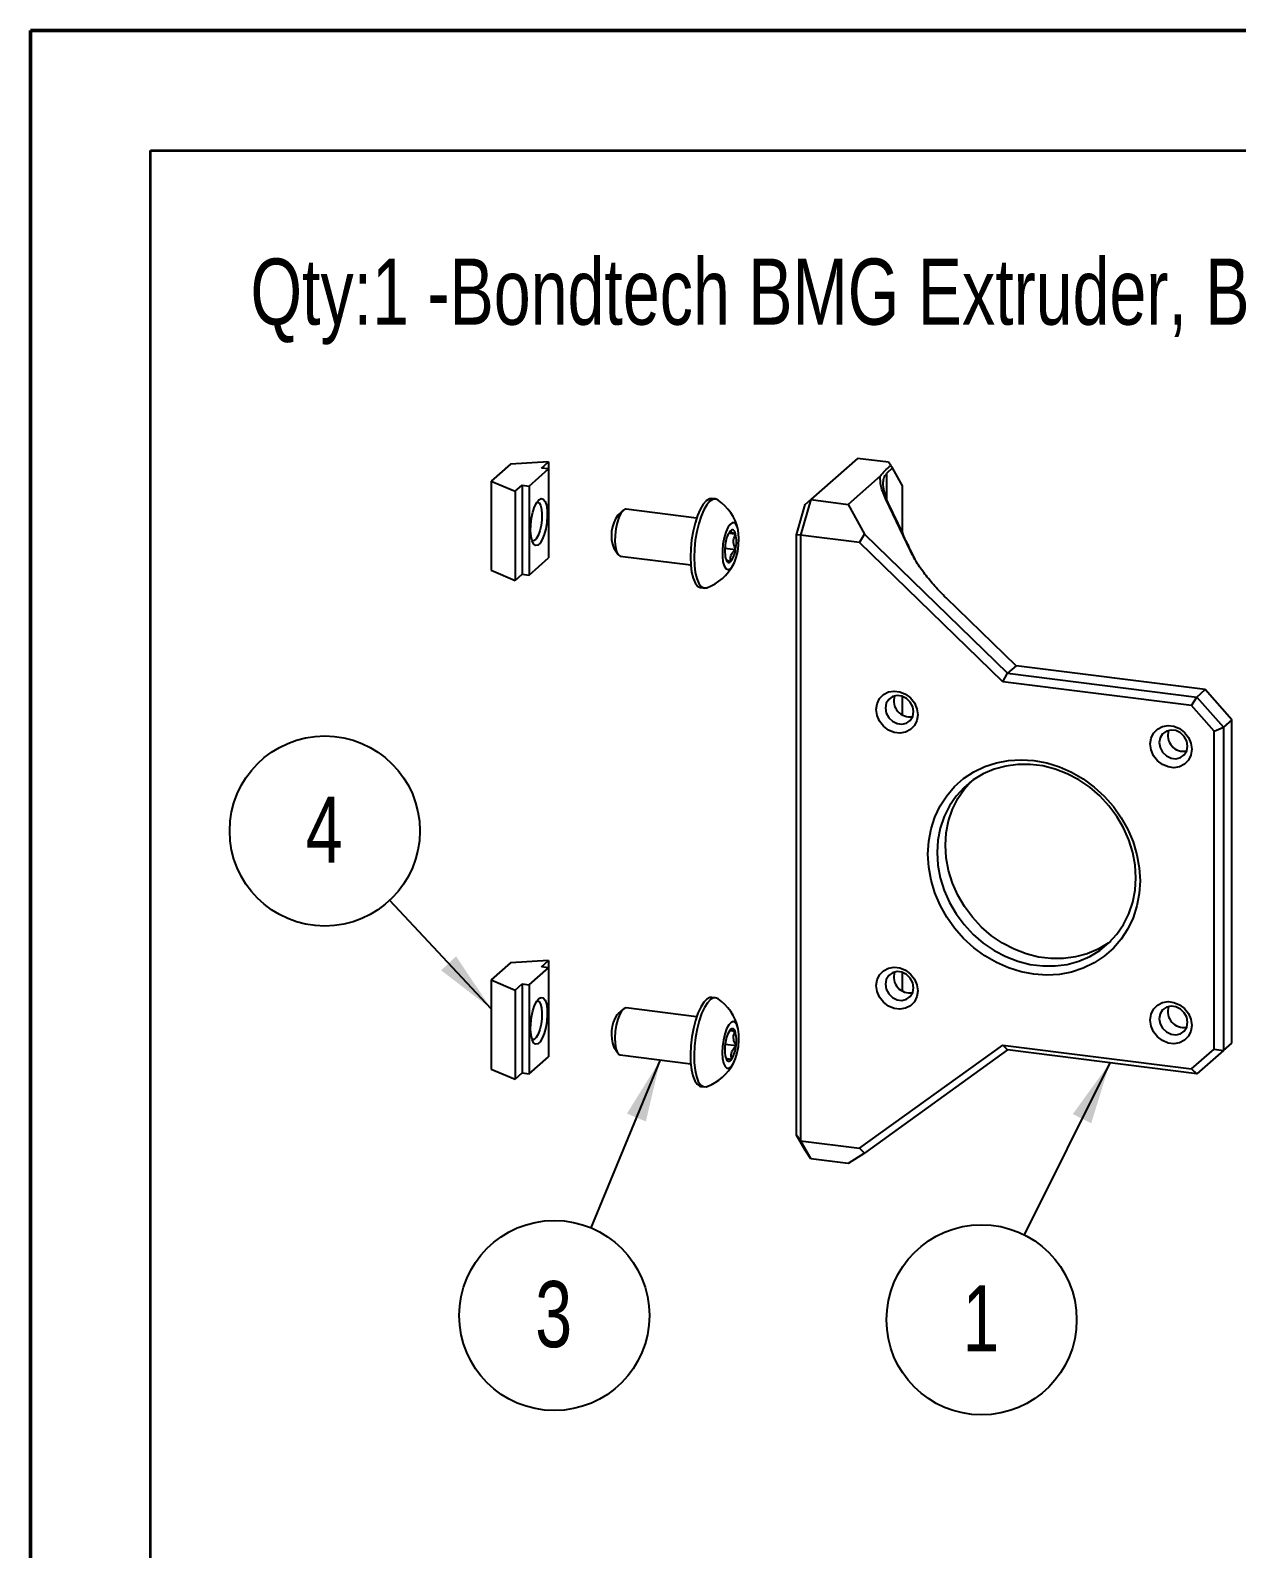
# Model space of a CAD drawing. Header units: millimetres. Extents: x 0 to 279, y 0 to 216.
# Drawn here: x 0 to 63.8, y 135.5 to 215.9 of the extents above; entities that cross this region are included whole.
import ezdxf

# ---------------------------------------------------------------- set-up
doc = ezdxf.new("R2010")
doc.units = ezdxf.units.MM
doc.layers.add('PAGE_BORDER', color=7, linetype='Continuous')
doc.layers.add('TITLE_BLOCK_BORDER', color=7, linetype='Continuous')
doc.styles.add('SLDTEXTSTYLE0', font='TXT', dxfattribs={"width": 0.75})
doc.dimstyles.new('SLDDIMSTYLE0', dxfattribs={"dimtxt": 0.18, "dimasz": 3.302, "dimexe": 0, "dimexo": 0.0625, "dimgap": 0, "dimtad": 0, "dimtih": 1, "dimtoh": 1, "dimdec": 0, "dimrnd": 1e-09, "dimzin": 0, "dimdsep": 46, "dimtxsty": 'Standard', "dimsah": 1, "dimcen": 0.09, "dimadec": 0, "dimazin": 0, "dimtfac": 3.302, "dimtdec": 0, "dimtofl": 0, "dimtmove": 0, "dimatfit": 3, "dimfxl": 1, "dimfrac": 2, "dimtolj": 1, "dimtzin": 0, "dimarcsym": 0})

# ---------------------------------------------------------------- blocks, each defined once
blk = doc.blocks.new('SW_NOTE_142')
at = {"layer": 'TITLE_BLOCK_BORDER', "color": 0}
blk.add_circle((-2.247, -4.501), 5.031, dxfattribs=at)
at = {"layer": 'TITLE_BLOCK_BORDER', "color": 0, "insert": (-2.282, -2.677), "char_height": 3.5, "attachment_point": 2, "style": 'SLDTEXTSTYLE0'}
blk.add_mtext('1', dxfattribs=at)
blk = doc.blocks.new('SW_NOTE_143')
at = {"layer": 'TITLE_BLOCK_BORDER', "color": 0}
blk.add_circle((-1.926, -4.647), 5.031, dxfattribs=at)
at = {"layer": 'TITLE_BLOCK_BORDER', "color": 0, "insert": (-1.961, -2.823), "char_height": 3.5, "attachment_point": 2, "style": 'SLDTEXTSTYLE0'}
blk.add_mtext('3', dxfattribs=at)
blk = doc.blocks.new('SW_NOTE_144')
at = {"layer": 'TITLE_BLOCK_BORDER', "color": 0}
blk.add_circle((-3.437, 3.674), 5.031, dxfattribs=at)
at = {"layer": 'TITLE_BLOCK_BORDER', "color": 0, "insert": (-3.472, 5.497), "char_height": 3.5, "attachment_point": 2, "style": 'SLDTEXTSTYLE0'}
blk.add_mtext('4', dxfattribs=at)

msp = doc.modelspace()

# ---------------------------------------------------------------- linework, layer by layer
at = {"color": 7, "linetype": 'Continuous', "lineweight": 50}
for p, q in [((0, 0), (0, 215.9)), ((0, 215.9), (279.4, 215.9))]:
    msp.add_line(p, q, dxfattribs=at)
at = {"color": 7, "linetype": 'Continuous', "lineweight": 25}
for p, q in [((25.415, 192.943), (24.39, 192.039)), ((27.423, 193.064), (25.415, 192.943)), ((27.052, 192.737), (27.423, 193.064)), ((27.423, 193.064), (27.423, 192.69)), ((43.768, 193.247), (41.294, 191.064)), ((45.405, 193.041), (43.768, 193.247)), ((45.541, 192.867), (45.405, 193.041)), ((45.541, 192.867), (45.617, 192.745)), ((26.401, 191.785), (27.426, 192.69)), ((27.426, 192.69), (27.052, 192.737)), ((27.426, 192.69), (27.426, 187.976)), ((44.979, 192.311), (43.281, 190.814)), ((45.617, 192.745), (45.312, 192.44)), ((46.154, 191.787), (45.617, 192.745)), ((24.39, 192.039), (25.655, 191.505)), ((24.39, 192.039), (24.39, 187.325)), ((25.655, 191.505), (26.027, 191.833)), ((25.655, 191.505), (25.655, 186.791)), ((26.027, 191.833), (26.401, 191.785)), ((26.027, 191.833), (26.027, 187.119)), ((26.401, 191.785), (26.401, 187.071)), ((46.154, 189.276), (46.154, 191.787)), ((31.374, 190.497), (31.093, 190.25)), ((35.259, 190.089), (31.53, 190.559)), ((36.26, 191.097), (36.067, 191.121)), ((40.545, 189.197), (40.998, 190.803)), ((41.294, 191.064), (40.763, 189.182)), ((40.998, 190.803), (41.294, 191.064)), ((41.294, 191.064), (43.281, 190.814)), ((43.281, 190.814), (44.138, 189.244)), ((46.572, 188.346), (45.267, 191.084)), ((45.267, 191.084), (45.384, 190.893)), ((45.384, 190.893), (46.167, 189.249)), ((36.959, 189.29), (37.322, 189.245)), ((40.763, 189.182), (40.545, 189.197)), ((40.545, 157.434), (40.545, 189.197)), ((40.763, 189.182), (40.763, 157.127)), ((43.877, 188.79), (40.763, 189.182)), ((43.877, 188.79), (44.138, 189.244)), ((44.138, 189.244), (51.718, 181.878)), ((30.871, 188.486), (31.082, 188.177)), ((31.218, 188.078), (34.946, 187.609)), ((36.756, 188.499), (37.322, 188.428)), ((51.458, 181.424), (43.877, 188.79)), ((46.565, 188.413), (46.689, 188.155)), ((46.572, 188.346), (46.689, 188.155)), ((46.689, 188.155), (46.812, 187.912)), ((24.39, 187.325), (25.655, 186.791)), ((26.401, 187.071), (27.426, 187.976)), ((25.655, 186.791), (26.027, 187.119)), ((26.027, 187.119), (26.401, 187.071)), ((35.473, 186.408), (35.666, 186.384)), ((52.16, 182.268), (48.455, 185.868)), ((51.458, 181.424), (51.718, 181.878)), ((52.16, 182.268), (51.718, 181.878)), ((51.718, 181.878), (61.732, 180.617)), ((62.174, 181.006), (52.16, 182.268)), ((61.454, 180.164), (51.458, 181.424)), ((61.732, 180.617), (62.174, 181.006)), ((63.577, 179.415), (62.174, 181.006)), ((46.154, 179.663), (46.154, 180.653)), ((61.454, 180.164), (61.732, 180.617)), ((62.652, 178.806), (61.454, 180.164)), ((61.732, 180.617), (63.135, 179.026)), ((63.577, 179.415), (63.135, 179.026)), ((63.577, 162.303), (63.577, 179.415)), ((62.652, 178.806), (63.135, 179.026)), ((62.652, 161.987), (62.652, 178.806)), ((63.135, 179.026), (63.135, 161.914)), ((25.415, 166.544), (24.39, 165.64)), ((27.423, 166.666), (25.415, 166.544)), ((27.052, 166.338), (27.423, 166.666)), ((27.426, 166.291), (27.052, 166.338)), ((27.423, 166.666), (27.423, 166.291)), ((24.39, 165.64), (25.655, 165.107)), ((24.39, 165.64), (24.39, 160.926)), ((26.401, 165.387), (27.426, 166.291)), ((27.426, 166.291), (27.426, 161.577)), ((46.154, 165.049), (46.154, 166.039)), ((25.655, 165.107), (26.027, 165.434)), ((25.655, 165.107), (25.655, 160.393)), ((26.027, 165.434), (26.401, 165.387)), ((26.027, 165.434), (26.027, 160.72)), ((26.401, 165.387), (26.401, 160.673)), ((31.374, 164.098), (31.093, 163.851)), ((35.259, 163.69), (31.53, 164.16)), ((36.26, 164.698), (36.067, 164.722)), ((31.04, 163.793), (31.093, 163.851)), ((37.006, 162.965), (37.294, 162.929)), ((26.401, 160.673), (27.426, 161.577)), ((30.871, 162.088), (31.082, 161.778)), ((31.218, 161.68), (34.946, 161.21)), ((36.77, 162.237), (37.343, 162.165)), ((43.877, 156.734), (51.458, 162.191)), ((51.718, 161.938), (44.138, 156.482)), ((51.458, 162.191), (61.454, 160.931)), ((51.458, 162.191), (51.718, 161.938)), ((61.732, 160.676), (51.718, 161.938)), ((61.454, 160.931), (62.652, 161.987)), ((63.135, 161.914), (61.732, 160.676)), ((62.652, 161.987), (63.135, 161.914)), ((63.135, 161.914), (63.577, 162.303)), ((24.39, 160.926), (25.655, 160.393)), ((25.655, 160.393), (26.027, 160.72)), ((26.027, 160.72), (26.401, 160.673)), ((61.454, 160.931), (61.732, 160.676)), ((35.473, 160.01), (35.666, 159.985)), ((40.763, 157.127), (40.545, 157.434)), ((40.998, 156.626), (40.545, 157.434)), ((40.763, 157.127), (43.877, 156.734)), ((40.763, 157.127), (41.294, 156.18)), ((44.138, 156.482), (43.877, 156.734)), ((41.294, 156.18), (40.998, 156.626)), ((43.281, 155.93), (41.294, 156.18)), ((44.138, 156.482), (43.281, 155.93))]:
    msp.add_line(p, q, dxfattribs=at)
at = {"color": 8, "linetype": 'Continuous', "lineweight": 25}
msp.add_line((45.312, 192.44), (45.312, 191.09), dxfattribs=at)
at = {"color": 7, "linetype": 'Continuous', "lineweight": 25, "flags": 128}
for points in [[(26.913, 191.059), (27.033, 191.121), (27.143, 191.09), (27.236, 190.97), (27.306, 190.769), (27.346, 190.502), (27.354, 190.189), (27.33, 189.853), (27.274, 189.519), (27.192, 189.212), (27.089, 188.955), (26.974, 188.766), (26.853, 188.66), (26.737, 188.644), (26.634, 188.72), (26.552, 188.883), (26.497, 189.119), (26.472, 189.411), (26.481, 189.739), (26.521, 190.077), (26.59, 190.4), (26.684, 190.685), (26.794, 190.91), (26.913, 191.059)], [(26.807, 190.931), (26.819, 190.932), (26.917, 190.893), (26.997, 190.766), (27.051, 190.562), (27.075, 190.3), (27.067, 190.003), (27.027, 189.698), (26.959, 189.411), (26.869, 189.168), (26.765, 188.991), (26.656, 188.895), (26.552, 188.888), (26.55, 188.889)], [(31.374, 190.497), (31.255, 190.348), (31.144, 190.123), (31.051, 189.838), (30.982, 189.515), (30.941, 189.177), (30.933, 188.849), (30.957, 188.557), (31.013, 188.321), (31.095, 188.158), (31.198, 188.082), (31.218, 188.078)], [(31.53, 190.559), (31.493, 190.559), (31.374, 190.497)], [(36.067, 191.121), (35.934, 191.105), (35.77, 191.004), (35.607, 190.816), (35.449, 190.55), (35.304, 190.215), (35.177, 189.824), (35.072, 189.393), (34.995, 188.937), (34.947, 188.475), (34.931, 188.024), (34.947, 187.602), (34.995, 187.224), (35.072, 186.905), (35.177, 186.658), (35.304, 186.491), (35.449, 186.413), (35.473, 186.408)], [(36.391, 191.044), (36.285, 191.093), (36.127, 191.081), (35.963, 190.98), (35.799, 190.792), (35.642, 190.526), (35.497, 190.191), (35.37, 189.8), (35.265, 189.369), (35.188, 188.913), (35.14, 188.451), (35.124, 188), (35.14, 187.577), (35.188, 187.199), (35.265, 186.881), (35.37, 186.633), (35.497, 186.467), (35.642, 186.388), (35.799, 186.4), (35.807, 186.402)], [(37.498, 188.992), (37.482, 189.296), (37.434, 189.548), (37.358, 189.73), (37.26, 189.828), (37.146, 189.836), (37.026, 189.752), (36.909, 189.583), (36.802, 189.341), (36.714, 189.044), (36.651, 188.715), (36.619, 188.377), (36.619, 188.056), (36.651, 187.776), (36.714, 187.557), (36.802, 187.415), (36.909, 187.362), (37.026, 187.4), (37.146, 187.528), (37.26, 187.736), (37.358, 188.007), (37.434, 188.323), (37.482, 188.66), (37.498, 188.992)], [(37.322, 189.245), (37.299, 189.314), (37.273, 189.371), (37.243, 189.415), (37.21, 189.445), (37.174, 189.46), (37.136, 189.461), (37.097, 189.447), (37.057, 189.419)], [(36.791, 187.961), (36.814, 187.891), (36.84, 187.834), (36.87, 187.79), (36.903, 187.761), (36.939, 187.745), (36.977, 187.744), (37.017, 187.758), (37.057, 187.786)], [(46.96, 179.681), (46.916, 179.374), (46.786, 179.104), (46.581, 178.891), (46.318, 178.754), (46.018, 178.703), (45.705, 178.742), (45.405, 178.869), (45.142, 179.073), (44.937, 179.337), (44.807, 179.64), (44.762, 179.958), (44.807, 180.264), (44.937, 180.534), (45.142, 180.747), (45.405, 180.884), (45.705, 180.935), (46.018, 180.896), (46.318, 180.769), (46.581, 180.566), (46.786, 180.301), (46.916, 179.998), (46.96, 179.681)], [(46.742, 179.842), (46.697, 180.105), (46.567, 180.349), (46.368, 180.542), (46.124, 180.662), (45.864, 180.695), (45.62, 180.636), (45.421, 180.493), (45.291, 180.283), (45.246, 180.03), (45.291, 179.767), (45.421, 179.523), (45.62, 179.33), (45.864, 179.21), (46.124, 179.177), (46.368, 179.236), (46.567, 179.379), (46.697, 179.589), (46.742, 179.842)], [(61.459, 177.854), (61.415, 177.547), (61.285, 177.277), (61.08, 177.064), (60.817, 176.927), (60.517, 176.876), (60.204, 176.916), (59.904, 177.042), (59.64, 177.246), (59.436, 177.51), (59.306, 177.813), (59.261, 178.131), (59.306, 178.437), (59.436, 178.708), (59.64, 178.92), (59.904, 179.058), (60.204, 179.109), (60.517, 179.069), (60.817, 178.943), (61.08, 178.739), (61.285, 178.475), (61.415, 178.172), (61.459, 177.854)], [(61.241, 178.015), (61.196, 178.279), (61.066, 178.522), (60.867, 178.715), (60.623, 178.836), (60.363, 178.868), (60.119, 178.81), (59.92, 178.666), (59.79, 178.456), (59.744, 178.204), (59.79, 177.94), (59.92, 177.697), (60.119, 177.503), (60.363, 177.383), (60.623, 177.35), (60.867, 177.409), (61.066, 177.552), (61.196, 177.763), (61.241, 178.015)], [(58.723, 170.892), (58.682, 170.215), (58.56, 169.559), (58.359, 168.932), (58.08, 168.344), (57.73, 167.804), (57.312, 167.318), (56.833, 166.896), (56.299, 166.542), (55.719, 166.261), (55.101, 166.059), (54.454, 165.937), (53.787, 165.898), (53.111, 165.942), (52.434, 166.069), (51.768, 166.276), (51.121, 166.56), (50.502, 166.919), (49.922, 167.345), (49.389, 167.834), (48.91, 168.377), (48.492, 168.967), (48.141, 169.596), (47.863, 170.254), (47.661, 170.932), (47.539, 171.619), (47.498, 172.306), (47.539, 172.983), (47.661, 173.639), (47.863, 174.266), (48.141, 174.854), (48.492, 175.394), (48.91, 175.879), (49.389, 176.302), (49.922, 176.656), (50.502, 176.936), (51.121, 177.139), (51.768, 177.261), (52.434, 177.3), (53.111, 177.256), (53.787, 177.129), (54.454, 176.922), (55.101, 176.637), (55.719, 176.279), (56.299, 175.853), (56.833, 175.364), (57.312, 174.821), (57.73, 174.23), (58.08, 173.602), (58.359, 172.944), (58.56, 172.266), (58.682, 171.579), (58.723, 170.892)], [(58.505, 171.053), (58.464, 171.723), (58.34, 172.393), (58.136, 173.052), (57.854, 173.69), (57.5, 174.297), (57.079, 174.863), (56.597, 175.38), (56.063, 175.838), (55.484, 176.232), (54.869, 176.555), (54.229, 176.801), (53.574, 176.967), (52.913, 177.05), (52.257, 177.049), (51.617, 176.964), (51.003, 176.797), (50.424, 176.549), (49.889, 176.225), (49.408, 175.829), (48.987, 175.369), (48.632, 174.852), (48.351, 174.285), (48.147, 173.677), (48.023, 173.038), (47.982, 172.379), (48.023, 171.709), (48.147, 171.039), (48.351, 170.38), (48.632, 169.742), (48.987, 169.135), (49.408, 168.569), (49.889, 168.052), (50.424, 167.593), (51.003, 167.2), (51.617, 166.877), (52.257, 166.631), (52.913, 166.465), (53.574, 166.381), (54.229, 166.382), (54.869, 166.467), (55.484, 166.635), (56.063, 166.883), (56.597, 167.207), (57.079, 167.602), (57.5, 168.062), (57.854, 168.58), (58.136, 169.147), (58.34, 169.755), (58.464, 170.394), (58.505, 171.053)], [(57.178, 167.699), (57.039, 167.597), (56.505, 167.273), (55.926, 167.025), (55.311, 166.857), (54.671, 166.772), (54.016, 166.771), (53.355, 166.854), (52.699, 167.02), (52.059, 167.267), (51.445, 167.589), (50.866, 167.983), (50.331, 168.442), (49.85, 168.959), (49.428, 169.525), (49.074, 170.132), (48.793, 170.77), (48.589, 171.429), (48.465, 172.099), (48.424, 172.769), (48.465, 173.428), (48.589, 174.067), (48.793, 174.674), (49.074, 175.241), (49.428, 175.759), (49.75, 176.122)], [(46.96, 165.067), (46.916, 164.761), (46.786, 164.49), (46.581, 164.278), (46.318, 164.14), (46.018, 164.089), (45.705, 164.129), (45.405, 164.255), (45.142, 164.459), (44.937, 164.723), (44.807, 165.026), (44.762, 165.344), (44.807, 165.65), (44.937, 165.921), (45.142, 166.133), (45.405, 166.271), (45.705, 166.322), (46.018, 166.282), (46.318, 166.156), (46.581, 165.952), (46.786, 165.688), (46.916, 165.385), (46.96, 165.067)], [(46.742, 165.228), (46.697, 165.492), (46.567, 165.735), (46.368, 165.929), (46.124, 166.049), (45.864, 166.082), (45.62, 166.023), (45.421, 165.879), (45.291, 165.669), (45.246, 165.417), (45.291, 165.153), (45.421, 164.91), (45.62, 164.716), (45.864, 164.596), (46.124, 164.563), (46.368, 164.622), (46.567, 164.765), (46.697, 164.976), (46.742, 165.228)], [(26.913, 164.66), (27.033, 164.722), (27.143, 164.691), (27.236, 164.571), (27.306, 164.37), (27.346, 164.103), (27.354, 163.79), (27.33, 163.455), (27.274, 163.121), (27.192, 162.814), (27.089, 162.556), (26.974, 162.367), (26.853, 162.261), (26.737, 162.246), (26.634, 162.322), (26.552, 162.484), (26.497, 162.72), (26.472, 163.013), (26.481, 163.34), (26.521, 163.678), (26.59, 164.001), (26.684, 164.286), (26.794, 164.512), (26.913, 164.66)], [(26.807, 164.532), (26.819, 164.534), (26.917, 164.494), (26.997, 164.367), (27.051, 164.163), (27.075, 163.902), (27.067, 163.605), (27.027, 163.299), (26.959, 163.012), (26.869, 162.769), (26.765, 162.592), (26.656, 162.496), (26.552, 162.49), (26.55, 162.491)], [(31.304, 164.022), (31.189, 163.827), (31.087, 163.564), (31.007, 163.254), (30.954, 162.919), (30.932, 162.584), (30.943, 162.274), (30.986, 162.012), (31.058, 161.818), (31.153, 161.704), (31.218, 161.68)], [(31.53, 164.16), (31.424, 164.135), (31.304, 164.022)], [(36.067, 164.722), (35.965, 164.716), (35.802, 164.631), (35.637, 164.459), (35.478, 164.207), (35.33, 163.884), (35.199, 163.503), (35.09, 163.078), (35.007, 162.626), (34.953, 162.164), (34.931, 161.709), (34.941, 161.28), (34.983, 160.892), (35.055, 160.561), (35.155, 160.3), (35.278, 160.118), (35.42, 160.022), (35.473, 160.01)], [(36.391, 164.646), (36.313, 164.686), (36.158, 164.691), (35.994, 164.607), (35.83, 164.435), (35.671, 164.183), (35.523, 163.86), (35.392, 163.479), (35.283, 163.054), (35.2, 162.602), (35.146, 162.139), (35.124, 161.685), (35.134, 161.256), (35.176, 160.868), (35.248, 160.537), (35.348, 160.276), (35.471, 160.093), (35.613, 159.998), (35.769, 159.992), (35.807, 160.004)], [(61.459, 163.24), (61.415, 162.934), (61.285, 162.663), (61.08, 162.451), (60.817, 162.314), (60.517, 162.263), (60.204, 162.302), (59.904, 162.429), (59.64, 162.632), (59.436, 162.896), (59.306, 163.2), (59.261, 163.517), (59.306, 163.824), (59.436, 164.094), (59.64, 164.307), (59.904, 164.444), (60.204, 164.495), (60.517, 164.456), (60.817, 164.329), (61.08, 164.125), (61.285, 163.861), (61.415, 163.558), (61.459, 163.24)], [(61.241, 163.401), (61.196, 163.665), (61.066, 163.908), (60.867, 164.102), (60.623, 164.222), (60.363, 164.255), (60.119, 164.196), (59.92, 164.053), (59.79, 163.842), (59.744, 163.59), (59.79, 163.326), (59.92, 163.083), (60.119, 162.89), (60.363, 162.769), (60.623, 162.737), (60.867, 162.795), (61.066, 162.939), (61.196, 163.149), (61.241, 163.401)], [(37.493, 162.776), (37.458, 163.052), (37.393, 163.265), (37.303, 163.399), (37.195, 163.445), (37.077, 163.399), (36.957, 163.264), (36.844, 163.051), (36.748, 162.774), (36.674, 162.456), (36.628, 162.119), (36.615, 161.788), (36.634, 161.488), (36.684, 161.241), (36.762, 161.065), (36.862, 160.974), (36.976, 160.974), (37.097, 161.066), (37.214, 161.242), (37.32, 161.489), (37.406, 161.789), (37.466, 162.12), (37.496, 162.457), (37.493, 162.776)], [(37.294, 162.929), (37.267, 162.983), (37.236, 163.024), (37.202, 163.051), (37.166, 163.063), (37.127, 163.061), (37.088, 163.044), (37.048, 163.013), (37.008, 162.967)], [(36.819, 161.479), (36.846, 161.425), (36.877, 161.384), (36.911, 161.357), (36.947, 161.345), (36.986, 161.347), (37.025, 161.364), (37.065, 161.395), (37.105, 161.441)]]:
    msp.add_lwpolyline(points, dxfattribs=at)
at = {"color": 7, "linetype": 'Continuous', "lineweight": 25}
for centre, radius, start, end in [((34.878, 188.877), 2.643, 13.66124, 55.07131), ((32.633, 189.16), 1.886, 144.71455, 200.92394), ((38.016, 188.647), 1.232, 141.18204, 173.94022), ((35.345, 188.837), 2.018, 348.32938, 11.67062), ((38.768, 188.369), 2.018, 168.32938, 191.67062), ((36.097, 188.558), 1.232, 321.18204, 353.94022), ((34.878, 188.877), 2.643, 290.56718, 331.97725), ((46.531, 180.41), 0.84, 161.515, 281.30425), ((61.03, 178.583), 0.84, 161.515, 281.30425), ((46.531, 165.796), 0.84, 161.515, 281.30425), ((34.878, 162.478), 2.643, 13.66124, 55.07131), ((61.03, 163.969), 0.84, 161.515, 281.30425), ((32.679, 162.769), 1.932, 148.01628, 200.6689), ((38.402, 162.109), 1.637, 148.38585, 175.31795), ((35.714, 162.445), 1.652, 350.25669, 17.02113), ((38.399, 161.963), 1.652, 170.25669, 197.02113), ((35.711, 162.299), 1.637, 328.38585, 355.31795), ((34.878, 162.478), 2.643, 290.56718, 331.97725)]:
    msp.add_arc(centre, radius, start, end, dxfattribs=at)
for points, knots in [([(44.979, 192.311), (45.049, 192.406), (45.19, 192.597), (45.424, 192.777), (45.541, 192.867)], [0, 0, 0, 0, 0.500613, 1, 1, 1, 1]), ([(45.267, 191.084), (45.167, 191.318), (44.972, 191.773), (44.977, 192.136), (44.979, 192.311)], [0, 0, 0, 0, 0.516166, 1, 1, 1, 1]), ([(45.312, 192.44), (45.253, 192.366), (45.132, 192.218), (45.103, 191.854), (45.177, 191.409), (45.313, 191.068), (45.384, 190.893)], [0, 0, 0, 0, 0.233482, 0.474542, 0.72901, 1, 1, 1, 1]), ([(37.322, 189.245), (37.236, 189.276), (37.089, 189.329), (37.031, 189.386), (37.049, 189.409), (37.057, 189.419)], [0, 0, 0, 0, 0.439117, 0.751367, 1, 1, 1, 1]), ([(37.322, 188.428), (37.303, 188.471), (37.244, 188.605), (37.194, 188.844), (37.24, 189.078), (37.3, 189.201), (37.322, 189.245)], [0, 0, 0, 0, 0.156025, 0.493707, 0.819058, 1, 1, 1, 1]), ([(46.565, 188.413), (46.508, 188.534), (46.374, 188.815), (46.242, 189.091), (46.167, 189.249)], [0, 0, 0, 0, 0.42784, 1, 1, 1, 1]), ([(37.057, 187.786), (37.046, 187.884), (37.029, 188.052), (37.16, 188.276), (37.272, 188.381), (37.322, 188.428)], [0, 0, 0, 0, 0.439117, 0.751367, 1, 1, 1, 1]), ([(48.455, 185.868), (48.253, 186.072), (47.853, 186.478), (47.332, 187.114), (46.888, 187.743), (46.676, 188.148), (46.572, 188.346)], [0, 0, 0, 0, 0.259459, 0.514868, 0.762622, 1, 1, 1, 1]), ([(36.827, 187.884), (36.853, 187.869), (36.904, 187.838), (37.005, 187.804), (37.057, 187.786)], [0, 0, 0, 0, 0.490575, 1, 1, 1, 1]), ([(37.294, 162.929), (37.198, 162.941), (37.075, 162.957), (37.044, 162.962), (37.037, 162.963)], [0, 0, 0, 0, 0.77937, 1, 1, 1, 1]), ([(37.343, 162.165), (37.322, 162.205), (37.255, 162.331), (37.191, 162.555), (37.223, 162.774), (37.275, 162.888), (37.294, 162.929)], [0, 0, 0, 0, 0.156025, 0.493707, 0.819058, 1, 1, 1, 1]), ([(37.105, 161.441), (37.091, 161.55), (37.067, 161.738), (37.188, 161.992), (37.295, 162.112), (37.343, 162.165)], [0, 0, 0, 0, 0.439117, 0.751367, 1, 1, 1, 1]), ([(36.826, 161.478), (36.824, 161.478), (36.818, 161.478), (36.939, 161.462), (37.054, 161.447), (37.105, 161.441)], [0, 0, 0, 0, 0.319491, 0.698338, 1, 1, 1, 1])]:
    msp.add_open_spline(points, degree=3, knots=knots, dxfattribs=at)
at = {"layer": 'PAGE_BORDER', "lineweight": 35}
for p, q in [((6.35, 209.55), (273.05, 209.55)), ((6.35, 6.35), (6.35, 209.55))]:
    msp.add_line(p, q, dxfattribs=at)

# ---------------------------------------------------------------- block references
at = {"layer": 'TITLE_BLOCK_BORDER'}
for name, p in [('SW_NOTE_144', (19.016, 169.854)), ('SW_NOTE_143', (29.654, 152.528)), ('SW_NOTE_142', (52.585, 152.157))]:
    msp.add_blockref(name, p, dxfattribs=at)

# ---------------------------------------------------------------- texts
at = {"layer": 'TITLE_BLOCK_BORDER', "insert": (11.649, 203.822), "char_height": 3.5, "attachment_point": 1, "style": 'SLDTEXTSTYLE0'}
msp.add_mtext('Qty:1 -Bondtech BMG Extruder, Bondtech Motor and Mount', dxfattribs=at)

# ---------------------------------------------------------------- leaders
at = {"layer": 'TITLE_BLOCK_BORDER'}
for points in [[(24.39, 164.11), (19.016, 169.854)], [(33.336, 161.413), (29.654, 152.528)], [(57.128, 161.256), (52.585, 152.157)]]:
    msp.add_leader(points, dimstyle='SLDDIMSTYLE0', dxfattribs=at)

doc.saveas('drawing.dxf')
